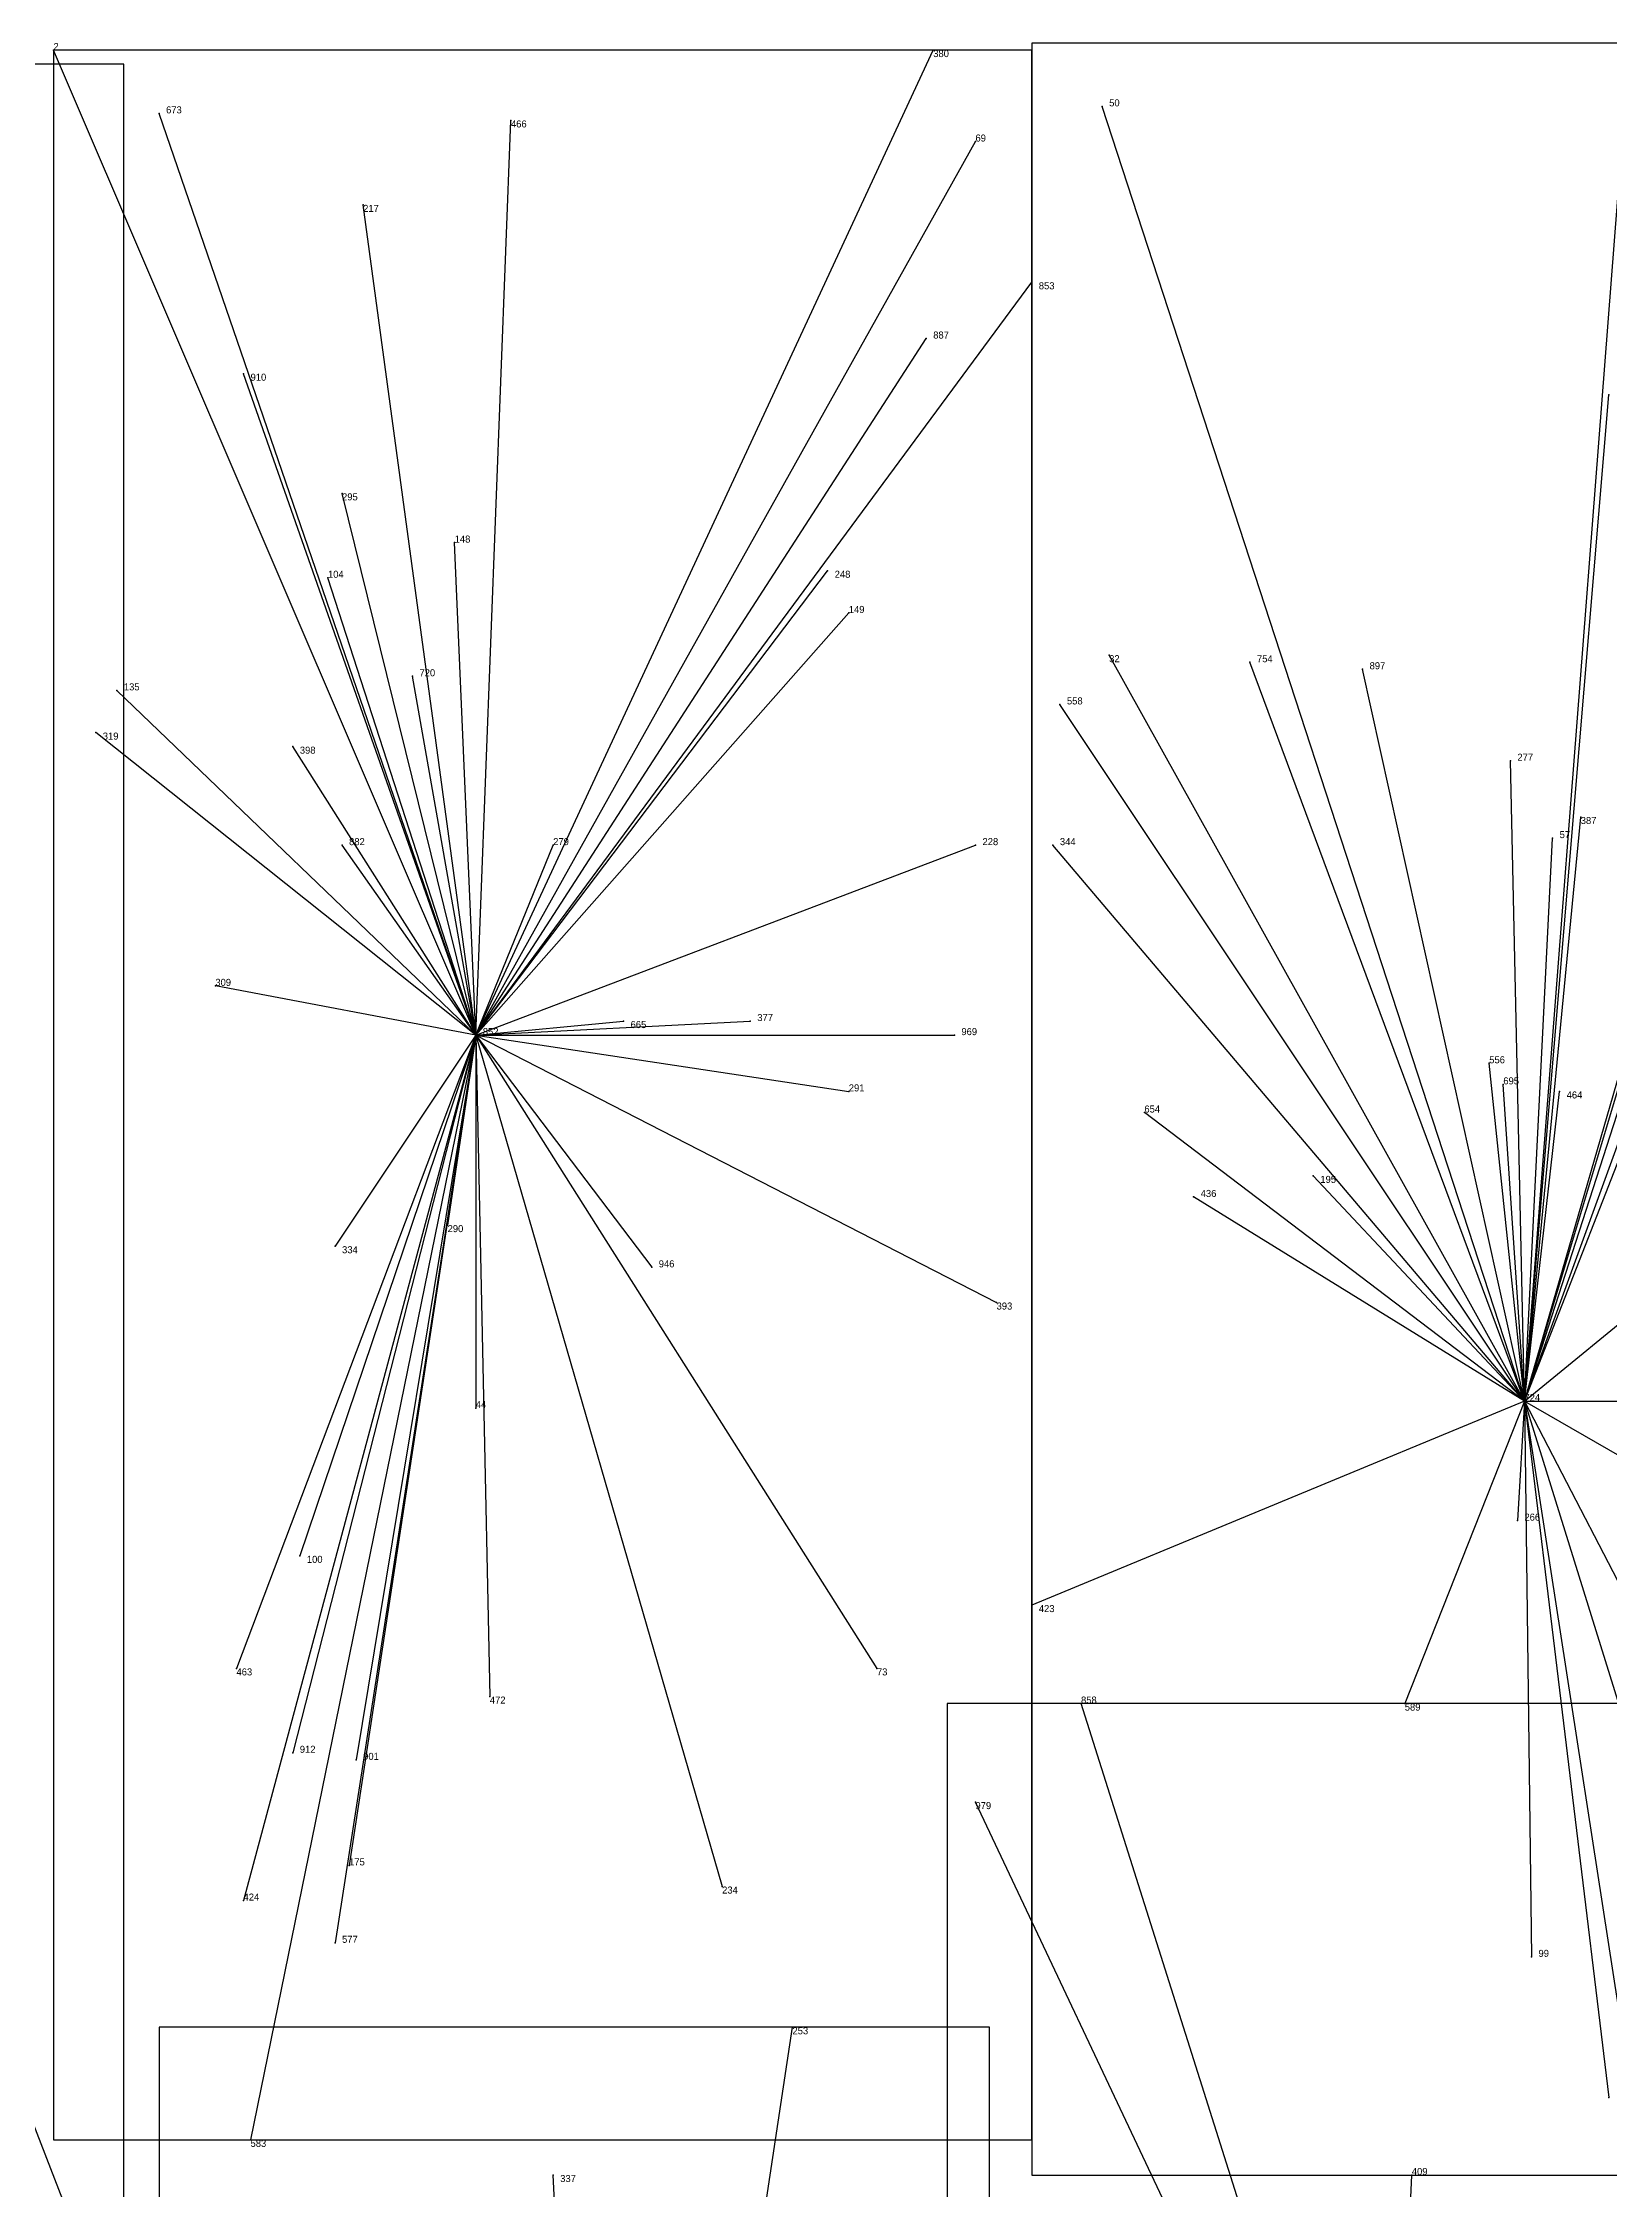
# Model space of a CAD drawing. Extents: x 0 to 1, y 0 to 1.
# Drawn here: x 0.1255 to 0.348, y 0.693 to 0.998 of the extents above; entities that cross this region are included whole.
import ezdxf

# ---------------------------------------------------------------- set-up
doc = ezdxf.new("R2010")
doc.units = 0
for name, color, linetype in [('Clients', 3, 'CONTINUOUS'), ('Facilities', 3, 'CONTINUOUS'), ('Facilities_lines', 3, 'CONTINUOUS'), ('Min_max_boxes', 1, 'CONTINUOUS'), ('Normals', 1, 'CONTINUOUS'), ('Source_points', 5, 'CONTINUOUS'), ('Text', 3, 'CONTINUOUS')]:
    doc.layers.add(name, color=color, linetype=linetype)

msp = doc.modelspace()

# ---------------------------------------------------------------- linework, layer by layer
at = {"layer": 'Clients', "color": 5}
for p in [(0.127, 0.997), (0.252, 0.997), (0.276, 0.989), (0.142, 0.988), (0.192, 0.987), (0.258, 0.984), (0.171, 0.975), (0.266, 0.964), (0.251, 0.956), (0.154, 0.951), (0.348, 0.948), (0.168, 0.934), (0.184, 0.927), (0.166, 0.922), (0.237, 0.923), (0.24, 0.917), (0.277, 0.911), (0.297, 0.91), (0.313, 0.909), (0.136, 0.906), (0.178, 0.908), (0.27, 0.904), (0.133, 0.9), (0.161, 0.898), (0.334, 0.896), (0.344, 0.888), (0.34, 0.885), (0.168, 0.884), (0.198, 0.884), (0.258, 0.884), (0.269, 0.884), (0.15, 0.864), (0.208, 0.859), (0.226, 0.859), (0.255, 0.857), (0.331, 0.853), (0.24, 0.849), (0.333, 0.85), (0.341, 0.849), (0.282, 0.846), (0.306, 0.837), (0.289, 0.834), (0.183, 0.83), (0.167, 0.827), (0.212, 0.824), (0.261, 0.819), (0.187, 0.804), (0.335, 0.788), (0.162, 0.783), (0.266, 0.776), (0.153, 0.767), (0.244, 0.767), (0.189, 0.763), (0.273, 0.762), (0.319, 0.762), (0.161, 0.755), (0.17, 0.754), (0.258, 0.748), (0.169, 0.739), (0.222, 0.736), (0.154, 0.734), (0.167, 0.728), (0.337, 0.726), (0.232, 0.716), (0.348, 0.706), (0.155, 0.7), (0.198, 0.695), (0.32, 0.695)]:
    msp.add_point(p, dxfattribs=at)
at = {"layer": 'Facilities', "color": 3}
for p in [(0.187, 0.857), (0.336, 0.805)]:
    msp.add_point(p, dxfattribs=at)
at = {"layer": 'Facilities_lines', "color": 3}
for p, q in [((0.336, 0.805), (0.351, 0.998)), ((0.187, 0.857), (0.127, 0.997)), ((0.187, 0.857), (0.252, 0.997)), ((0.336, 0.805), (0.276, 0.989)), ((0.187, 0.857), (0.142, 0.988)), ((0.187, 0.857), (0.192, 0.987)), ((0.187, 0.857), (0.258, 0.984)), ((0.336, 0.805), (0.404, 0.979)), ((0.187, 0.857), (0.171, 0.975)), ((0.336, 0.805), (0.385, 0.974)), ((0.187, 0.857), (0.266, 0.964)), ((0.336, 0.805), (0.393, 0.962)), ((0.187, 0.857), (0.251, 0.956)), ((0.187, 0.857), (0.154, 0.951)), ((0.336, 0.805), (0.348, 0.948)), ((0.187, 0.857), (0.168, 0.934)), ((0.187, 0.857), (0.184, 0.927)), ((0.187, 0.857), (0.166, 0.922)), ((0.187, 0.857), (0.237, 0.923)), ((0.187, 0.857), (0.24, 0.917)), ((0.336, 0.805), (0.277, 0.911)), ((0.336, 0.805), (0.297, 0.91)), ((0.336, 0.805), (0.313, 0.909)), ((0.187, 0.857), (0.136, 0.906)), ((0.187, 0.857), (0.178, 0.908)), ((0.336, 0.805), (0.27, 0.904)), ((0.187, 0.857), (0.133, 0.9)), ((0.187, 0.857), (0.161, 0.898)), ((0.336, 0.805), (0.366, 0.898)), ((0.336, 0.805), (0.334, 0.896)), ((0.336, 0.805), (0.344, 0.888)), ((0.336, 0.805), (0.34, 0.885)), ((0.336, 0.805), (0.36, 0.885)), ((0.187, 0.857), (0.168, 0.884)), ((0.187, 0.857), (0.198, 0.884)), ((0.187, 0.857), (0.258, 0.884)), ((0.336, 0.805), (0.269, 0.884)), ((0.187, 0.857), (0.15, 0.864)), ((0.187, 0.857), (0.226, 0.859)), ((0.187, 0.857), (0.208, 0.859)), ((0.187, 0.857), (0.153, 0.767)), ((0.187, 0.857), (0.154, 0.734)), ((0.187, 0.857), (0.155, 0.7)), ((0.187, 0.857), (0.161, 0.755)), ((0.187, 0.857), (0.162, 0.783)), ((0.187, 0.857), (0.167, 0.728)), ((0.187, 0.857), (0.167, 0.827)), ((0.187, 0.857), (0.169, 0.739)), ((0.187, 0.857), (0.17, 0.754)), ((0.187, 0.857), (0.183, 0.83)), ((0.187, 0.857), (0.222, 0.736)), ((0.187, 0.857), (0.187, 0.804)), ((0.187, 0.857), (0.189, 0.763)), ((0.187, 0.857), (0.244, 0.767)), ((0.187, 0.857), (0.24, 0.849)), ((0.187, 0.857), (0.261, 0.819)), ((0.187, 0.857), (0.212, 0.824)), ((0.187, 0.857), (0.255, 0.857)), ((0.336, 0.805), (0.331, 0.853)), ((0.336, 0.805), (0.333, 0.85)), ((0.336, 0.805), (0.341, 0.849)), ((0.336, 0.805), (0.282, 0.846)), ((0.336, 0.805), (0.306, 0.837)), ((0.336, 0.805), (0.289, 0.834)), ((0.336, 0.805), (0.369, 0.832)), ((0.082, 0.811), (0.137, 0.669)), ((0.336, 0.805), (0.266, 0.776)), ((0.336, 0.805), (0.319, 0.762)), ((0.336, 0.805), (0.335, 0.788)), ((0.336, 0.805), (0.38, 0.72)), ((0.336, 0.805), (0.337, 0.726)), ((0.336, 0.805), (0.353, 0.695)), ((0.336, 0.805), (0.348, 0.706)), ((0.336, 0.805), (0.362, 0.79)), ((0.336, 0.805), (0.368, 0.702)), ((0.336, 0.805), (0.402, 0.805)), ((0.317, 0.623), (0.273, 0.762)), ((0.317, 0.623), (0.258, 0.748)), ((0.206, 0.543), (0.232, 0.716)), ((0.206, 0.543), (0.198, 0.695)), ((0.317, 0.623), (0.32, 0.695))]:
    msp.add_line(p, q, dxfattribs=at)
at = {"layer": 'Min_max_boxes', "color": 1}
for p, q in [((0.404, 0.998), (0.266, 0.998)), ((0.266, 0.998), (0.266, 0.695)), ((0.404, 0.998), (0.266, 0.998)), ((0.266, 0.998), (0.266, 0.695)), ((0.266, 0.998), (0.266, 0.998)), ((0.137, 0.995), (0.001, 0.995)), ((0.137, 0.995), (0.001, 0.995)), ((0.266, 0.997), (0.127, 0.997)), ((0.127, 0.997), (0.127, 0.7)), ((0.266, 0.997), (0.127, 0.997)), ((0.127, 0.997), (0.127, 0.7)), ((0.127, 0.997), (0.127, 0.997)), ((0.137, 0.593), (0.137, 0.995)), ((0.137, 0.593), (0.137, 0.995)), ((0.137, 0.995), (0.137, 0.995)), ((0.266, 0.7), (0.266, 0.997)), ((0.266, 0.7), (0.266, 0.997)), ((0.266, 0.997), (0.266, 0.997)), ((0.35, 0.762), (0.254, 0.762)), ((0.254, 0.762), (0.254, 0.426)), ((0.35, 0.762), (0.254, 0.762)), ((0.254, 0.762), (0.254, 0.426)), ((0.254, 0.762), (0.254, 0.762)), ((0.26, 0.716), (0.142, 0.716)), ((0.142, 0.716), (0.142, 0.339)), ((0.26, 0.716), (0.142, 0.716)), ((0.142, 0.716), (0.142, 0.339)), ((0.142, 0.716), (0.142, 0.716)), ((0.26, 0.339), (0.26, 0.716)), ((0.26, 0.339), (0.26, 0.716)), ((0.26, 0.716), (0.26, 0.716)), ((0.127, 0.7), (0.266, 0.7)), ((0.127, 0.7), (0.266, 0.7)), ((0.127, 0.7), (0.127, 0.7)), ((0.266, 0.7), (0.266, 0.7)), ((0.266, 0.695), (0.404, 0.695)), ((0.266, 0.695), (0.404, 0.695)), ((0.266, 0.695), (0.266, 0.695))]:
    msp.add_line(p, q, dxfattribs=at)
at = {"layer": 'Normals', "color": 1}
for p, q in [((0.127, 0.997), (0.127, 0.997, 0.1)), ((0.252, 0.997), (0.252, 0.997, 0.1)), ((0.276, 0.989), (0.276, 0.989, 0.1)), ((0.142, 0.988), (0.142, 0.988, 0.1)), ((0.192, 0.987), (0.192, 0.987, 0.1)), ((0.258, 0.984), (0.258, 0.984, 0.1)), ((0.171, 0.975), (0.171, 0.975, 0.1)), ((0.266, 0.964), (0.266, 0.964, 0.1)), ((0.251, 0.956), (0.251, 0.956, 0.1)), ((0.154, 0.951), (0.154, 0.951, 0.1)), ((0.348, 0.948), (0.348, 0.948, 0.1)), ((0.168, 0.934), (0.168, 0.934, 0.1)), ((0.184, 0.927), (0.184, 0.927, 0.1)), ((0.166, 0.922), (0.166, 0.922, 0.1)), ((0.237, 0.923), (0.237, 0.923, 0.1)), ((0.24, 0.917), (0.24, 0.917, 0.1)), ((0.277, 0.911), (0.277, 0.911, 0.1)), ((0.297, 0.91), (0.297, 0.91, 0.1)), ((0.313, 0.909), (0.313, 0.909, 0.1)), ((0.136, 0.906), (0.136, 0.906, 0.1)), ((0.178, 0.908), (0.178, 0.908, 0.1)), ((0.27, 0.904), (0.27, 0.904, 0.1)), ((0.133, 0.9), (0.133, 0.9, 0.1)), ((0.161, 0.898), (0.161, 0.898, 0.1)), ((0.334, 0.896), (0.334, 0.896, 0.1)), ((0.344, 0.888), (0.344, 0.888, 0.1)), ((0.34, 0.885), (0.34, 0.885, 0.1)), ((0.168, 0.884), (0.168, 0.884, 0.1)), ((0.198, 0.884), (0.198, 0.884, 0.1)), ((0.258, 0.884), (0.258, 0.884, 0.1)), ((0.269, 0.884), (0.269, 0.884, 0.1)), ((0.15, 0.864), (0.15, 0.864, 0.1)), ((0.208, 0.859), (0.208, 0.859, 0.1)), ((0.226, 0.859), (0.226, 0.859, 0.1)), ((0.187, 0.857), (0.187, 0.857, 0.1)), ((0.255, 0.857), (0.255, 0.857, 0.1)), ((0.331, 0.853), (0.331, 0.853, 0.1)), ((0.24, 0.849), (0.24, 0.849, 0.1)), ((0.333, 0.85), (0.333, 0.85, 0.1)), ((0.341, 0.849), (0.341, 0.849, 0.1)), ((0.282, 0.846), (0.282, 0.846, 0.1)), ((0.306, 0.837), (0.306, 0.837, 0.1)), ((0.289, 0.834), (0.289, 0.834, 0.1)), ((0.183, 0.83), (0.183, 0.83, 0.1)), ((0.167, 0.827), (0.167, 0.827, 0.1)), ((0.212, 0.824), (0.212, 0.824, 0.1)), ((0.261, 0.819), (0.261, 0.819, 0.1)), ((0.187, 0.804), (0.187, 0.804, 0.1)), ((0.336, 0.805), (0.336, 0.805, 0.1)), ((0.335, 0.788), (0.335, 0.788, 0.1)), ((0.162, 0.783), (0.162, 0.783, 0.1)), ((0.266, 0.776), (0.266, 0.776, 0.1)), ((0.153, 0.767), (0.153, 0.767, 0.1)), ((0.244, 0.767), (0.244, 0.767, 0.1)), ((0.189, 0.763), (0.189, 0.763, 0.1)), ((0.273, 0.762), (0.273, 0.762, 0.1)), ((0.319, 0.762), (0.319, 0.762, 0.1)), ((0.161, 0.755), (0.161, 0.755, 0.1)), ((0.17, 0.754), (0.17, 0.754, 0.1)), ((0.258, 0.748), (0.258, 0.748, 0.1)), ((0.169, 0.739), (0.169, 0.739, 0.1)), ((0.222, 0.736), (0.222, 0.736, 0.1)), ((0.154, 0.734), (0.154, 0.734, 0.1)), ((0.167, 0.728), (0.167, 0.728, 0.1)), ((0.337, 0.726), (0.337, 0.726, 0.1)), ((0.232, 0.716), (0.232, 0.716, 0.1)), ((0.348, 0.706), (0.348, 0.706, 0.1)), ((0.155, 0.7), (0.155, 0.7, 0.1)), ((0.198, 0.695), (0.198, 0.695, 0.1)), ((0.32, 0.695), (0.32, 0.695, 0.1))]:
    msp.add_line(p, q, dxfattribs=at)
at = {"layer": 'Source_points', "color": 5}
for p in [(0.127, 0.997), (0.252, 0.997), (0.276, 0.989), (0.142, 0.988), (0.192, 0.987), (0.258, 0.984), (0.171, 0.975), (0.266, 0.964), (0.251, 0.956), (0.154, 0.951), (0.348, 0.948), (0.168, 0.934), (0.184, 0.927), (0.166, 0.922), (0.237, 0.923), (0.24, 0.917), (0.277, 0.911), (0.297, 0.91), (0.313, 0.909), (0.136, 0.906), (0.178, 0.908), (0.27, 0.904), (0.133, 0.9), (0.161, 0.898), (0.334, 0.896), (0.344, 0.888), (0.34, 0.885), (0.168, 0.884), (0.198, 0.884), (0.258, 0.884), (0.269, 0.884), (0.15, 0.864), (0.208, 0.859), (0.226, 0.859), (0.187, 0.857), (0.255, 0.857), (0.331, 0.853), (0.24, 0.849), (0.333, 0.85), (0.341, 0.849), (0.282, 0.846), (0.306, 0.837), (0.289, 0.834), (0.183, 0.83), (0.167, 0.827), (0.212, 0.824), (0.261, 0.819), (0.187, 0.804), (0.336, 0.805), (0.335, 0.788), (0.162, 0.783), (0.266, 0.776), (0.153, 0.767), (0.244, 0.767), (0.189, 0.763), (0.273, 0.762), (0.319, 0.762), (0.161, 0.755), (0.17, 0.754), (0.258, 0.748), (0.169, 0.739), (0.222, 0.736), (0.154, 0.734), (0.167, 0.728), (0.337, 0.726), (0.232, 0.716), (0.348, 0.706), (0.155, 0.7), (0.198, 0.695), (0.32, 0.695)]:
    msp.add_point(p, dxfattribs=at)

# ---------------------------------------------------------------- texts
at = {"layer": 'Text', "color": 3}
for s, p in [('2', (0.127, 0.997)), ('380', (0.252, 0.996)), ('673', (0.143, 0.988)), ('50', (0.277, 0.989)), ('466', (0.192, 0.986)), ('69', (0.258, 0.984)), ('217', (0.171, 0.974)), ('853', (0.267, 0.963)), ('887', (0.252, 0.956)), ('910', (0.155, 0.95)), ('295', (0.168, 0.933)), ('148', (0.184, 0.927)), ('104', (0.166, 0.922)), ('248', (0.238, 0.922)), ('149', (0.24, 0.917)), ('720', (0.179, 0.908)), ('32', (0.277, 0.91)), ('754', (0.298, 0.91)), ('897', (0.314, 0.909)), ('135', (0.137, 0.906)), ('558', (0.271, 0.904)), ('319', (0.134, 0.899)), ('398', (0.162, 0.897)), ('277', (0.335, 0.896)), ('387', (0.344, 0.887)), ('882', (0.169, 0.884)), ('279', (0.198, 0.884)), ('228', (0.259, 0.884)), ('344', (0.27, 0.884)), ('57', (0.341, 0.885)), ('309', (0.15, 0.864)), ('852', (0.188, 0.857)), ('665', (0.209, 0.858)), ('377', (0.227, 0.859)), ('969', (0.256, 0.857)), ('556', (0.331, 0.853)), ('695', (0.333, 0.85)), ('291', (0.24, 0.849)), ('464', (0.342, 0.848)), ('654', (0.282, 0.846)), ('195', (0.307, 0.836)), ('436', (0.29, 0.834)), ('290', (0.183, 0.829)), ('334', (0.168, 0.826)), ('946', (0.213, 0.824)), ('393', (0.261, 0.818)), ('724', (0.336, 0.805)), ('44', (0.187, 0.804)), ('266', (0.336, 0.788)), ('100', (0.163, 0.782)), ('423', (0.267, 0.775)), ('463', (0.153, 0.766)), ('73', (0.244, 0.766)), ('472', (0.189, 0.762)), ('858', (0.273, 0.762)), ('589', (0.319, 0.761)), ('912', (0.162, 0.755)), ('901', (0.171, 0.754)), ('979', (0.258, 0.747)), ('175', (0.169, 0.739)), ('234', (0.222, 0.735)), ('424', (0.154, 0.734)), ('577', (0.168, 0.728)), ('99', (0.338, 0.726)), ('253', (0.232, 0.715)), ('583', (0.155, 0.699)), ('409', (0.32, 0.695)), ('337', (0.199, 0.694))]:
    msp.add_text(s, height=0.001, dxfattribs=at).set_placement(p)

doc.saveas('drawing.dxf')
